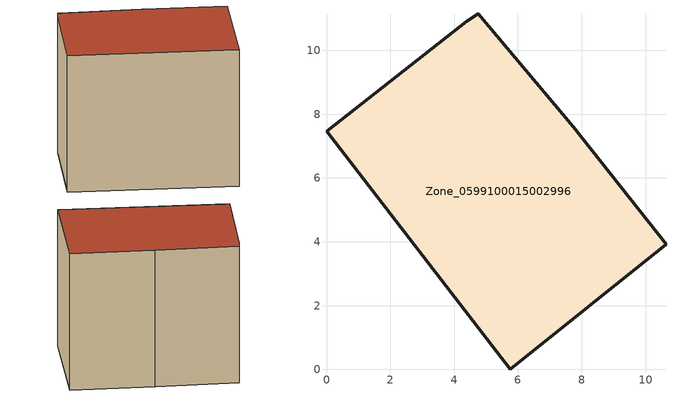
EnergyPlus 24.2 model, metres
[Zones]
Zone_0599100015002996
 floor ground (C_G): 0,7.46 4.4,10.91 4.75,11.15 7.74,7.61 10.64,3.93 5.75,0 z0.91
 wall outside (C_F): 4.4,10.91 0,7.46 5.75,0 10.64,3.93 7.74,7.61 4.75,11.15 4.4,10.91 z0.91:8.97
 roof outside (C_R): 10.64,3.93 7.74,7.61 4.75,11.15 4.4,10.91 0,7.46 5.75,0 z8.97
[BUILDING]
Pand.0599100015002996: North Axis=0; Terrain=City; Loads Convergence Tolerance Value=0.04; Temperature Convergence Tolerance Value=0.4; Solar Distribution=FullExterior; Maximum Number of Warmup Days=25; Minimum Number of Warmup Days=1
[Site:Location]
Rotterdam.The.Hague.AP_ZH_NLD Design_Conditions: Latitude=51.96; Longitude=4.45; Time Zone=1; Elevation=-4.5
[SITE:GROUNDTEMPERATURE:BUILDINGSURFACE]
18, 18, 18, 18, 18, 18, 18, 18, 18, 18, 18, 18
[MATERIAL] Thermal Absorptance=0.9; Solar Absorptance=0.7; Visible Absorptance=0.7
Name | Roughness | Thickness | Conductivity | Density | Specific Heat
G.TI.1975-1991 | MediumSmooth | 0.15 | 0.288461 | 540 | 1210
F.TI.1975-1991 | Rough | 0.3 | 0.230769 | 1920 | 840
R.TI.1975-1991 | MediumRough | 0.2 | 0.153846 | 1500 | 1000
[CONSTRUCTION]
C_G: G.TI.1975-1991
C_F: F.TI.1975-1991
C_R: R.TI.1975-1991
[ZONE]
Zone_0599100015002996: Type=1; Multiplier=1; Ceiling Height=Autocalculate; Volume=Autocalculate; Floor Area=autocalculate; Part of Total Floor Area=Yes
[ZONEINFILTRATION:DESIGNFLOWRATE]
Infil_Zone_0599100015002996: Zone or ZoneList or Space or SpaceList=Zone_0599100015002996; Schedule=AlwaysOn; Design Flow Rate Calculation Method=Flow/Area; Flow Rate per Floor Area=0.003; Constant Term Coefficient=1; Temperature Term Coefficient=0; Velocity Term Coefficient=0; Velocity Squared Term Coefficient=0
[HVACTEMPLATE:ZONE:IDEALLOADSAIRSYSTEM]
Zone_0599100015002996: Maximum Heating Supply Air Temperature=50; Minimum Cooling Supply Air Temperature=13; Maximum Heating Supply Air Humidity Ratio=0.0156; Minimum Cooling Supply Air Humidity Ratio=0.0077; Heating Limit=NoLimit; Cooling Limit=NoLimit; Dehumidification Control Type=ConstantSensibleHeatRatio; Cooling Sensible Heat Ratio=0.7; Dehumidification Setpoint=60; Humidification Control Type=None; Humidification Setpoint=30; Outdoor Air Method=None; Outdoor Air Flow Rate per Person=0.00944; Outdoor Air Flow Rate per Zone Floor Area=0; Outdoor Air Flow Rate per Zone=0; Demand Controlled Ventilation Type=None; Outdoor Air Economizer Type=NoEconomizer; Heat Recovery Type=None; Sensible Heat Recovery Effectiveness=0.7; Latent Heat Recovery Effectiveness=0.65
[ZONECONTROL:THERMOSTAT]
ThermostatControl_Zone_0599100015002996: Zone or ZoneList=Zone_0599100015002996; Control Type Schedule=DualSetpointControlType; Control 1=Thermostat_Zone_0599100015002996; Temperature Difference Between Cutout And Setpoint=0
[THERMOSTATSETPOINT:DUALSETPOINT]
Thermostat_Zone_0599100015002996: Heating Setpoint Temperature Schedule=HeatingSetpoint_Zone_0599100015002996; Cooling Setpoint Temperature Schedule=CoolingSetpoint_Zone_0599100015002996
[SCHEDULE:COMPACT]
HeatingSetpoint_Zone_0599100015002996: Through: 12/31, For: AllDays, Until: 24:00, 21
CoolingSetpoint_Zone_0599100015002996: Through: 12/31, For: AllDays, Until: 24:00, 24
DualSetpointControlType: Through: 12/31, For: AllDays, Until: 24:00, 4
AlwaysOn: Through: 12/31, For: AllDays, Until: 24:00, 1
